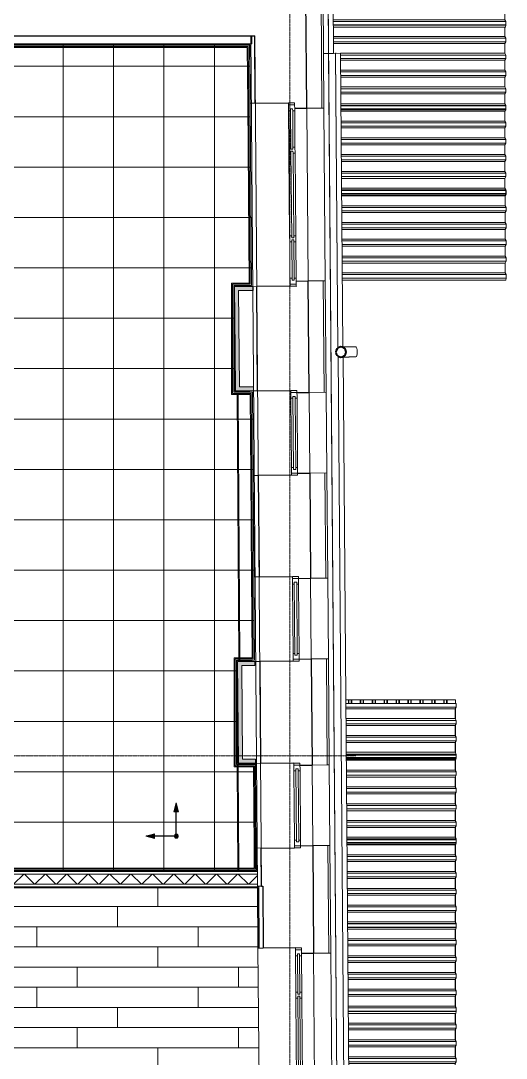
# Model space of a CAD drawing. Header units: millimetres. Extents: x -10915 to 60194, y -32941 to 46712.
# Drawn here: x 52682 to 57497, y 9943 to 20238 of the extents above; entities that cross this region are included whole.
import ezdxf

# ---------------------------------------------------------------- set-up
doc = ezdxf.new("R2010")
doc.units = ezdxf.units.MM
doc.linetypes.add('ADSK_Линия сетки', pattern=[25, 20, -2.5, 0, -2.5])
for name, color, linetype, lineweight in [('_ Окна', 7, 'Continuous', 9), ('Крыша', 7, 'Continuous', 9), ('Крыша штриховка', 7, 'Continuous', 9), ('Обобщенные модели', 7, 'Continuous', 18), ('Окна', 7, 'Continuous', 9), ('Оси', 7, 'Continuous', 9), ('Перекрытие', 7, 'Continuous', 18), ('Перекрытие штриховка', 7, 'Continuous', 18), ('Стены внутренние', 7, 'Continuous', 18), ('Стены наружные', 7, 'Continuous', 18), ('Стены несущие', 7, 'Continuous', 30), ('Стены отделка', 7, 'Continuous', 30), ('Стены штриховка', 7, 'Continuous', 9), ('Узлы', 7, 'Continuous', 18)]:
    doc.layers.add(name, color=color, linetype=linetype, lineweight=lineweight)
doc.layers.add('Линии', color=7, linetype='Continuous', lineweight=9, true_color=0x00a600)

# ---------------------------------------------------------------- blocks, each defined once
blk = doc.blocks.new('Водосток - Тип 1 _карниз больше 490мм_-5168659-План полов 2-го этажа')
at = {"layer": 'Обобщенные модели'}
for p, q in [((75, 306), (75, 264)), ((175, 264), (175, 306))]:
    blk.add_line(p, q, dxfattribs=at)
at = {"layer": 'Обобщенные модели', "flags": 128}
for points in [[(75, 180), (75, 183), (75, 186), (75, 190), (75, 193), (75, 197), (75, 201), (75, 205), (75, 210), (75, 214), (75, 219), (75, 224), (75, 229), (75, 234), (75, 239), (75, 245), (75, 250), (75, 256), (75, 261), (75, 264)], [(175, 264), (175, 258), (175, 252), (175, 247), (175, 242), (175, 236), (175, 231), (175, 226), (175, 221), (175, 216), (175, 212), (175, 207), (175, 203), (175, 199), (175, 195), (175, 191), (175, 188), (175, 184), (175, 181)]]:
    blk.add_lwpolyline(points, dxfattribs=at)
at = {"layer": 'Обобщенные модели', "lineweight": 40}
for start, end in [(90, 193.8767), (345.1965, 90), (193.8767, 270), (270, 345.1965)]:
    blk.add_arc((125, 160), 50, start, end, dxfattribs=at)
at = {"layer": 'Обобщенные модели'}
for radius, start, end in [(52, 90, 156.8156), (52, 23.1844, 90), (50, 64.2857, 66.6791), (50, 139.3458, 143.6804), (50, 113.3956, 115.7143), (50, 36.2205, 40.5967)]:
    blk.add_arc((125, 160), radius, start, end, dxfattribs=at)
for start_param, end_param in [(4.712389, 6.283185), (3.141593, 4.712389)]:
    blk.add_ellipse((125, 306), major_axis=(-50, 0), ratio=0.309017, start_param=start_param, end_param=end_param, dxfattribs=at)
blk = doc.blocks.new('Roof Cladding - 833x50mm-V14-План полов 2-го этажа')
at = {"layer": 'Обобщенные модели'}
for p, q in [((55931, 10442), (57000, 10442)), ((55931, 10407), (57000, 10407)), ((57000, 10442), (57000, 10407)), ((56991, 10389), (56991, 10293)), ((55932, 10293), (56991, 10293)), ((55932, 10276), (57000, 10276)), ((55933, 10241), (57000, 10241)), ((55933, 10224), (56991, 10224)), ((56991, 10293), (57000, 10276)), ((57000, 10241), (56991, 10224)), ((56991, 10224), (56991, 10126)), ((57000, 10276), (57000, 10241)), ((55934, 10126), (56991, 10126)), ((55934, 10109), (57000, 10109)), ((56991, 10126), (57000, 10109)), ((57000, 10109), (57000, 10074)), ((55934, 10074), (57000, 10074)), ((55934, 10057), (56991, 10057)), ((57000, 10074), (56991, 10057)), ((56991, 10057), (56991, 9959)), ((55935, 9959), (56991, 9959)), ((55935, 9942), (57000, 9942)), ((55935, 9907), (57000, 9907)), ((55935, 9890), (56991, 9890)), ((56991, 9959), (57000, 9942)), ((57000, 9907), (56991, 9890)), ((56991, 9890), (56991, 9793)), ((57000, 9942), (57000, 9907)), ((55936, 9793), (56991, 9793)), ((56991, 9793), (57000, 9776)), ((55936, 9776), (57000, 9776)), ((55937, 9741), (57000, 9741)), ((55937, 9724), (56991, 9724)), ((57000, 9741), (56991, 9724)), ((56991, 9724), (56991, 9626)), ((57000, 9776), (57000, 9741)), ((55938, 9626), (56991, 9626)), ((57000, 9609), (55938, 9609)), ((56991, 9626), (57000, 9609)), ((57000, 9609), (57000, 9574)), ((57000, 9574), (55938, 9574)), ((56996, 9554), (55938, 9554)), ((56998, 9564), (56996, 9554))]:
    blk.add_line(p, q, dxfattribs=at)
blk = doc.blocks.new('Roof Cladding - 833x50mm-V15-План полов 2-го этажа')
at = {"layer": 'Обобщенные модели'}
for p, q in [((55924, 11277), (57000, 11277)), ((55925, 11242), (57000, 11242)), ((56991, 11224), (56991, 11128)), ((57000, 11277), (57000, 11242)), ((55925, 11128), (56991, 11128)), ((56991, 11128), (57000, 11111)), ((55926, 11111), (57000, 11111)), ((55926, 11076), (57000, 11076)), ((55926, 11059), (56991, 11059)), ((57000, 11076), (56991, 11059)), ((56991, 11059), (56991, 10961)), ((57000, 11111), (57000, 11076)), ((55927, 10961), (56991, 10961)), ((55927, 10944), (57000, 10944)), ((56991, 10961), (57000, 10944)), ((57000, 10944), (57000, 10909)), ((55927, 10909), (57000, 10909)), ((55927, 10892), (56991, 10892)), ((57000, 10909), (56991, 10892)), ((56991, 10892), (56991, 10794)), ((55928, 10794), (56991, 10794)), ((55928, 10777), (57000, 10777)), ((55929, 10742), (57000, 10742)), ((55929, 10725), (56991, 10725)), ((56991, 10794), (57000, 10777)), ((57000, 10742), (56991, 10725)), ((56991, 10725), (56991, 10628)), ((57000, 10777), (57000, 10742)), ((55929, 10628), (56991, 10628)), ((55930, 10611), (57000, 10611)), ((56991, 10628), (57000, 10611)), ((57000, 10611), (57000, 10576)), ((55930, 10576), (57000, 10576)), ((55930, 10559), (56991, 10559)), ((57000, 10576), (56991, 10559)), ((56991, 10559), (56991, 10461)), ((55931, 10461), (56991, 10461)), ((57000, 10444), (55931, 10444)), ((57000, 10409), (55931, 10409)), ((56991, 10461), (57000, 10444)), ((56999, 10407), (56996, 10389)), ((57000, 10444), (57000, 10409)), ((56996, 10389), (55931, 10389))]:
    blk.add_line(p, q, dxfattribs=at)
blk = doc.blocks.new('Roof Cladding - 833x50mm-V16-План полов 2-го этажа')
at = {"layer": 'Обобщенные модели'}
for p, q in [((55917, 12112), (57000, 12112)), ((55918, 12077), (57000, 12077)), ((55918, 12060), (56991, 12060)), ((56993, 12064), (56991, 12060)), ((56991, 12060), (56991, 11963)), ((57000, 12077), (56998, 12074)), ((57000, 12112), (57000, 12077)), ((55919, 11963), (56991, 11963)), ((55919, 11946), (57000, 11946)), ((56991, 11963), (57000, 11946)), ((57000, 11946), (57000, 11911)), ((55919, 11911), (57000, 11911)), ((55919, 11894), (56991, 11894)), ((57000, 11911), (56991, 11894)), ((56991, 11894), (56991, 11796)), ((55920, 11796), (56991, 11796)), ((55920, 11779), (57000, 11779)), ((55920, 11744), (57000, 11744)), ((56991, 11796), (57000, 11779)), ((57000, 11744), (56991, 11727)), ((57000, 11779), (57000, 11744)), ((55921, 11727), (56991, 11727)), ((56991, 11727), (56991, 11629)), ((55921, 11629), (56991, 11629)), ((55922, 11612), (57000, 11612)), ((55922, 11577), (57000, 11577)), ((55922, 11560), (56991, 11560)), ((56991, 11629), (57000, 11612)), ((57000, 11577), (56991, 11560)), ((56991, 11560), (56991, 11463)), ((57000, 11612), (57000, 11577)), ((55923, 11463), (56991, 11463)), ((55923, 11446), (57000, 11446)), ((56991, 11463), (57000, 11446)), ((57000, 11446), (57000, 11411)), ((55923, 11411), (57000, 11411)), ((55923, 11394), (56991, 11394)), ((57000, 11411), (56991, 11394)), ((56991, 11394), (56991, 11296)), ((55924, 11296), (56991, 11296)), ((57000, 11279), (55924, 11279)), ((57000, 11244), (55924, 11244)), ((56996, 11224), (55925, 11224)), ((56991, 11296), (57000, 11279)), ((56999, 11242), (56996, 11224)), ((57000, 11279), (57000, 11244))]:
    blk.add_line(p, q, dxfattribs=at)
blk = doc.blocks.new('Roof Cladding - 833x50mm-V17-План полов 2-го этажа')
at = {"layer": 'Обобщенные модели'}
for p, q in [((55911, 12952), (57000, 12952)), ((55911, 12917), (57000, 12917)), ((55911, 12900), (56991, 12900)), ((56995, 12907), (56991, 12900)), ((56991, 12900), (56991, 12803)), ((57000, 12917), (56997, 12912)), ((57000, 12952), (57000, 12917)), ((55912, 12803), (56991, 12803)), ((55912, 12786), (57000, 12786)), ((56991, 12803), (57000, 12786)), ((57000, 12786), (57000, 12751)), ((55912, 12751), (57000, 12751)), ((55912, 12734), (56991, 12734)), ((57000, 12751), (56991, 12734)), ((56991, 12734), (56991, 12636)), ((55913, 12636), (56991, 12636)), ((55913, 12619), (57000, 12619)), ((55914, 12584), (57000, 12584)), ((55914, 12567), (56991, 12567)), ((56991, 12636), (57000, 12619)), ((57000, 12584), (56991, 12567)), ((56991, 12567), (56991, 12469)), ((57000, 12619), (57000, 12584)), ((55915, 12469), (56991, 12469)), ((56991, 12469), (57000, 12452)), ((55915, 12452), (57000, 12452)), ((55915, 12417), (57000, 12417)), ((55915, 12400), (56991, 12400)), ((57000, 12417), (56991, 12400)), ((56991, 12400), (56991, 12303)), ((57000, 12452), (57000, 12417)), ((55916, 12303), (56991, 12303)), ((55916, 12286), (57000, 12286)), ((56991, 12303), (57000, 12286)), ((57000, 12286), (57000, 12251)), ((55916, 12251), (57000, 12251)), ((55916, 12234), (56991, 12234)), ((57000, 12251), (56991, 12234)), ((56991, 12234), (56991, 12136)), ((55917, 12136), (56991, 12136)), ((57000, 12119), (55917, 12119)), ((57000, 12084), (55918, 12084)), ((56996, 12064), (55918, 12064)), ((56991, 12136), (57000, 12119)), ((56998, 12074), (56996, 12064)), ((57000, 12119), (57000, 12084))]:
    blk.add_line(p, q, dxfattribs=at)
blk = doc.blocks.new('Roof Cladding - 333x50mm-3052918-План полов 2-го этажа')
at = {"layer": 'Обобщенные модели'}
for p, q in [((55907, 13463), (57000, 13463)), ((55907, 13428), (57000, 13428)), ((55907, 13411), (56991, 13411)), ((57000, 13428), (56991, 13411)), ((56991, 13411), (56991, 13313)), ((57000, 13463), (57000, 13428)), ((55908, 13313), (56991, 13313)), ((55908, 13296), (57000, 13296)), ((56991, 13313), (57000, 13296)), ((57000, 13296), (57000, 13261)), ((55908, 13261), (57000, 13261)), ((55908, 13244), (56991, 13244)), ((57000, 13261), (56991, 13244)), ((56991, 13244), (56991, 13146)), ((55909, 13146), (56991, 13146)), ((55909, 13129), (57000, 13129)), ((55910, 13094), (57000, 13094)), ((55910, 13077), (56991, 13077)), ((56991, 13146), (57000, 13129)), ((57000, 13094), (56991, 13077)), ((56991, 13077), (56991, 12979)), ((57000, 13129), (57000, 13094)), ((55910, 12979), (56991, 12979)), ((56991, 12979), (57000, 12962)), ((57000, 12962), (55911, 12962)), ((57000, 12927), (55911, 12927)), ((56996, 12907), (55911, 12907)), ((56997, 12912), (56996, 12907)), ((57000, 12962), (57000, 12927))]:
    blk.add_line(p, q, dxfattribs=at)
blk = doc.blocks.new('Roof Cladding - 833x50mm-4469260-План полов 2-го этажа')
at = {"layer": 'Обобщенные модели'}
for p, q in [((55865, 18553), (57497, 18553)), ((57497, 18553), (57497, 18518)), ((55866, 18518), (57497, 18518)), ((55866, 18501), (57487, 18501)), ((57489, 18504), (57487, 18501)), ((57487, 18501), (57487, 18403)), ((57497, 18518), (57491, 18508)), ((55867, 18403), (57487, 18403)), ((55867, 18386), (57497, 18386)), ((55867, 18351), (57497, 18351)), ((55867, 18334), (57487, 18334)), ((57487, 18403), (57497, 18386)), ((57497, 18351), (57487, 18334)), ((57487, 18334), (57487, 18236)), ((57497, 18386), (57497, 18351)), ((55868, 18236), (57487, 18236)), ((57487, 18236), (57497, 18219)), ((55868, 18219), (57497, 18219)), ((55868, 18184), (57497, 18184)), ((55869, 18167), (57487, 18167)), ((57497, 18184), (57487, 18167)), ((57487, 18167), (57487, 18070)), ((57497, 18219), (57497, 18184)), ((55869, 18070), (57487, 18070)), ((55869, 18053), (57497, 18053)), ((55870, 18018), (57497, 18018)), ((57487, 18070), (57497, 18053)), ((57497, 18018), (57487, 18001)), ((57497, 18053), (57497, 18018)), ((55870, 18001), (57487, 18001)), ((57487, 18001), (57487, 17903)), ((55871, 17903), (57487, 17903)), ((55871, 17886), (57497, 17886)), ((55871, 17851), (57497, 17851)), ((55871, 17834), (57487, 17834)), ((57487, 17903), (57497, 17886)), ((57497, 17851), (57487, 17834)), ((57487, 17834), (57487, 17736)), ((57497, 17886), (57497, 17851)), ((55872, 17736), (57487, 17736)), ((57497, 17719), (55872, 17719)), ((57487, 17736), (57497, 17719)), ((57497, 17719), (57497, 17684)), ((57497, 17684), (55872, 17684)), ((57493, 17664), (55873, 17664)), ((57497, 17684), (57493, 17664))]:
    blk.add_line(p, q, dxfattribs=at)
blk = doc.blocks.new('Roof Cladding - 833x50mm-3052798-План полов 2-го этажа')
at = {"layer": 'Обобщенные модели'}
for p, q in [((55859, 19393), (57494, 19393)), ((55859, 19358), (57494, 19358)), ((57494, 19358), (57493, 19355)), ((57494, 19393), (57494, 19358)), ((55859, 19341), (57484, 19341)), ((57485, 19343), (57484, 19341)), ((57484, 19341), (57484, 19243)), ((55860, 19243), (57484, 19243)), ((55860, 19226), (57494, 19226)), ((55860, 19191), (57494, 19191)), ((55860, 19174), (57484, 19174)), ((57484, 19243), (57494, 19226)), ((57494, 19191), (57484, 19174)), ((57484, 19174), (57484, 19076)), ((57494, 19226), (57494, 19191)), ((55861, 19076), (57484, 19076)), ((55861, 19059), (57494, 19059)), ((57484, 19076), (57494, 19059)), ((57494, 19059), (57494, 19024)), ((55862, 19024), (57494, 19024)), ((55862, 19007), (57484, 19007)), ((57494, 19024), (57484, 19007)), ((57484, 19007), (57484, 18910)), ((55862, 18910), (57484, 18910)), ((55863, 18893), (57494, 18893)), ((55863, 18858), (57494, 18858)), ((55863, 18841), (57484, 18841)), ((57484, 18910), (57494, 18893)), ((57494, 18858), (57484, 18841)), ((57484, 18841), (57484, 18743)), ((57494, 18893), (57494, 18858)), ((55864, 18743), (57484, 18743)), ((57484, 18743), (57494, 18726)), ((55864, 18726), (57494, 18726)), ((55864, 18691), (57494, 18691)), ((55864, 18674), (57484, 18674)), ((57494, 18691), (57484, 18674)), ((57484, 18674), (57484, 18576)), ((57494, 18726), (57494, 18691)), ((55865, 18576), (57484, 18576)), ((57494, 18559), (55865, 18559)), ((57484, 18576), (57494, 18559)), ((57494, 18559), (57494, 18524)), ((57494, 18524), (55866, 18524)), ((57490, 18504), (55866, 18504)), ((57492, 18514), (57490, 18504))]:
    blk.add_line(p, q, dxfattribs=at)
blk = doc.blocks.new('Roof Cladding - 333x50mm-4469558-План полов 2-го этажа')
at = {"layer": 'Обобщенные модели'}
for p, q in [((55833, 20694), (55935, 20694)), ((55836, 20729), (55932, 20729)), ((55996, 20694), (56099, 20694)), ((55998, 20729), (56096, 20729)), ((56158, 20694), (56262, 20694)), ((56161, 20729), (56259, 20729)), ((56321, 20694), (56426, 20694)), ((56323, 20729), (56423, 20729)), ((56484, 20694), (56570, 20694)), ((56486, 20729), (56572, 20729)), ((57135, 20694), (57220, 20694)), ((57285, 20694), (57386, 20694)), ((57442, 20694), (57494, 20694)), ((57444, 20729), (57494, 20729)), ((57494, 20694), (57484, 20677)), ((57494, 20729), (57494, 20694)), ((55778, 20677), (57484, 20677)), ((57484, 20677), (57484, 20580)), ((55779, 20580), (57484, 20580)), ((55779, 20563), (57494, 20563)), ((55779, 20528), (57494, 20528)), ((55780, 20511), (57484, 20511)), ((57484, 20580), (57494, 20563)), ((57494, 20528), (57484, 20511)), ((57484, 20511), (57484, 20413)), ((57494, 20563), (57494, 20528)), ((55780, 20413), (57484, 20413)), ((55781, 20396), (57494, 20396)), ((57484, 20413), (57494, 20396)), ((57494, 20396), (57494, 20361)), ((55781, 20361), (57494, 20361)), ((55781, 20344), (57484, 20344)), ((57494, 20361), (57484, 20344)), ((57484, 20344), (57484, 20246)), ((55782, 20246), (57484, 20246)), ((57494, 20229), (55782, 20229)), ((57494, 20194), (55782, 20194)), ((57484, 20246), (57493, 20231)), ((57494, 20194), (57490, 20174)), ((57494, 20229), (57494, 20194)), ((57490, 20174), (55782, 20174))]:
    blk.add_line(p, q, dxfattribs=at)
blk = doc.blocks.new('окно трехпол с фрамугой - 1800 и 1820х2300_h___нов_ ок15-2116341-План полов 2-го этажа')
at = {"layer": '_ Окна', "lineweight": 18}
for p, q in [((-830, 135), (-910, 135)), ((-910, 135), (-910, 75)), ((-850, 95), (-850, 115)), ((-850, 115), (-830, 115)), ((-830, 115), (-830, 135)), ((-410, 135), (-470, 135)), ((-470, 135), (-470, 115)), ((-470, 115), (-450, 115)), ((-450, 115), (-450, 95)), ((-430, 95), (-430, 115)), ((-430, 115), (-410, 115)), ((-410, 115), (-410, 135)), ((470, 135), (410, 135)), ((410, 135), (410, 115)), ((410, 115), (430, 115)), ((430, 115), (430, 95)), ((450, 95), (450, 115)), ((450, 115), (470, 115)), ((470, 115), (470, 135)), ((830, 135), (830, 115)), ((910, 135), (830, 135)), ((830, 115), (850, 115)), ((850, 115), (850, 95)), ((910, 75), (910, 135)), ((-910, 75), (-850, 75)), ((-850, 95), (-830, 95)), ((-830, 75), (-850, 75)), ((-830, 95), (-830, 75)), ((-470, 95), (-470, 75)), ((-450, 95), (-470, 95)), ((-450, 75), (-470, 75)), ((-450, 75), (-430, 75)), ((-430, 95), (-410, 95)), ((-410, 75), (-430, 75)), ((-410, 95), (-410, 75)), ((410, 95), (410, 75)), ((430, 95), (410, 95)), ((430, 75), (410, 75)), ((430, 75), (450, 75)), ((450, 95), (470, 95)), ((470, 75), (450, 75)), ((470, 95), (470, 75)), ((830, 95), (830, 75)), ((850, 95), (830, 95)), ((850, 75), (830, 75)), ((850, 75), (910, 75))]:
    blk.add_line(p, q, dxfattribs=at)
at = {"layer": '_ Окна'}
for p, q in [((-890, 75), (-890, 135)), ((-830, 115), (-470, 115)), ((-410, 115), (410, 115)), ((470, 115), (830, 115)), ((890, 75), (890, 135)), ((-850, 95), (-450, 95)), ((-430, 95), (430, 95)), ((450, 95), (850, 95))]:
    blk.add_line(p, q, dxfattribs=at)
at = {"layer": 'Окна'}
for p, q in [((-830, 135), (-470, 135)), ((-410, 135), (410, 135)), ((470, 135), (830, 135)), ((-470, 75), (-830, 75)), ((410, 75), (-410, 75)), ((830, 75), (470, 75))]:
    blk.add_line(p, q, dxfattribs=at)
blk = doc.blocks.new('окно трехпол с фрамугой - 1800 и 1820х2300_h___нов_ ок15-V42-План полов 2-го этажа')
at = {"layer": '_ Окна', "lineweight": 18}
for p, q in [((-830, 135), (-910, 135)), ((-910, 135), (-910, 75)), ((-850, 95), (-850, 115)), ((-850, 115), (-830, 115)), ((-830, 115), (-830, 135)), ((-410, 135), (-470, 135)), ((-470, 135), (-470, 115)), ((-470, 115), (-450, 115)), ((-450, 115), (-450, 95)), ((-430, 95), (-430, 115)), ((-430, 115), (-410, 115)), ((-410, 115), (-410, 135)), ((470, 135), (410, 135)), ((410, 135), (410, 115)), ((410, 115), (430, 115)), ((430, 115), (430, 95)), ((450, 95), (450, 115)), ((450, 115), (470, 115)), ((470, 115), (470, 135)), ((830, 135), (830, 115)), ((910, 135), (830, 135)), ((830, 115), (850, 115)), ((850, 115), (850, 95)), ((910, 75), (910, 135)), ((-910, 75), (-850, 75)), ((-850, 95), (-830, 95)), ((-830, 75), (-850, 75)), ((-830, 95), (-830, 75)), ((-470, 95), (-470, 75)), ((-450, 95), (-470, 95)), ((-450, 75), (-470, 75)), ((-450, 75), (-430, 75)), ((-430, 95), (-410, 95)), ((-410, 75), (-430, 75)), ((-410, 95), (-410, 75)), ((410, 95), (410, 75)), ((430, 95), (410, 95)), ((430, 75), (410, 75)), ((430, 75), (450, 75)), ((450, 95), (470, 95)), ((470, 75), (450, 75)), ((470, 95), (470, 75)), ((830, 95), (830, 75)), ((850, 95), (830, 95)), ((850, 75), (830, 75)), ((850, 75), (910, 75))]:
    blk.add_line(p, q, dxfattribs=at)
at = {"layer": '_ Окна'}
for p, q in [((-890, 75), (-890, 135)), ((-830, 115), (-470, 115)), ((-410, 115), (410, 115)), ((470, 115), (830, 115)), ((890, 75), (890, 135)), ((-850, 95), (-450, 95)), ((-430, 95), (430, 95)), ((450, 95), (850, 95))]:
    blk.add_line(p, q, dxfattribs=at)
at = {"layer": 'Окна'}
for p, q in [((-830, 135), (-470, 135)), ((-410, 135), (410, 135)), ((470, 135), (830, 135)), ((-470, 75), (-830, 75)), ((410, 75), (-410, 75)), ((830, 75), (470, 75))]:
    blk.add_line(p, q, dxfattribs=at)
blk = doc.blocks.new('окна_rehau_однопольное_фрамуга_сверху - 800х2240 _нов_-6281187-План полов 2-го этажа')
at = {"layer": '_ Окна', "lineweight": 18}
for p, q in [((-344, 135), (-420, 135)), ((-420, 135), (-420, 75)), ((-362, 93), (-362, 117)), ((-362, 117), (-344, 117)), ((-344, 117), (-344, 135)), ((344, 135), (344, 117)), ((420, 135), (344, 135)), ((344, 117), (362, 117)), ((362, 117), (362, 93)), ((420, 75), (420, 135)), ((-420, 75), (-362, 75)), ((-362, 93), (-344, 93)), ((-344, 75), (-362, 75)), ((-344, 93), (-344, 75)), ((344, 93), (344, 75)), ((362, 93), (344, 93)), ((362, 75), (344, 75)), ((362, 75), (420, 75))]:
    blk.add_line(p, q, dxfattribs=at)
at = {"layer": '_ Окна'}
for p, q in [((-400, 75), (-400, 135)), ((-344, 117), (344, 117)), ((400, 75), (400, 135)), ((-362, 93), (362, 93))]:
    blk.add_line(p, q, dxfattribs=at)
at = {"layer": 'Окна'}
for p, q in [((-344, 135), (344, 135)), ((344, 75), (-344, 75))]:
    blk.add_line(p, q, dxfattribs=at)
blk = doc.blocks.new('окна_rehau_однопольное_фрамуга_сверху - 800х2240 _нов_-2059673-План полов 2-го этажа')
at = {"layer": '_ Окна', "lineweight": 18}
for p, q in [((-344, 135), (-420, 135)), ((-420, 135), (-420, 75)), ((-362, 93), (-362, 117)), ((-362, 117), (-344, 117)), ((-344, 117), (-344, 135)), ((344, 135), (344, 117)), ((420, 135), (344, 135)), ((344, 117), (362, 117)), ((362, 117), (362, 93)), ((420, 75), (420, 135)), ((-420, 75), (-362, 75)), ((-362, 93), (-344, 93)), ((-344, 75), (-362, 75)), ((-344, 93), (-344, 75)), ((344, 93), (344, 75)), ((362, 93), (344, 93)), ((362, 75), (344, 75)), ((362, 75), (420, 75))]:
    blk.add_line(p, q, dxfattribs=at)
at = {"layer": '_ Окна'}
for p, q in [((-400, 75), (-400, 135)), ((-344, 117), (344, 117)), ((400, 75), (400, 135)), ((-362, 93), (362, 93))]:
    blk.add_line(p, q, dxfattribs=at)
at = {"layer": 'Окна'}
for p, q in [((-344, 135), (344, 135)), ((344, 75), (-344, 75))]:
    blk.add_line(p, q, dxfattribs=at)
blk = doc.blocks.new('Roof Cladding - 833x50mm-V61-План полов 2-го этажа')
at = {"layer": 'Обобщенные модели'}
for p, q in [((55782, 20231), (57494, 20231)), ((55782, 20196), (57494, 20196)), ((57494, 20231), (57494, 20196)), ((55783, 20081), (57484, 20081)), ((57484, 20174), (57484, 20081)), ((57484, 20081), (57494, 20064)), ((55783, 20064), (57494, 20064)), ((55783, 20029), (57494, 20029)), ((55784, 20012), (57484, 20012)), ((57494, 20029), (57484, 20012)), ((57484, 20012), (57484, 19915)), ((57494, 20064), (57494, 20029)), ((55804, 19915), (55811, 19915)), ((55854, 19915), (57484, 19915)), ((55855, 19898), (57494, 19898)), ((57484, 19915), (57494, 19898)), ((57494, 19898), (57494, 19863)), ((55856, 19863), (57494, 19863)), ((55856, 19846), (57484, 19846)), ((57494, 19863), (57484, 19846)), ((57484, 19846), (57484, 19748)), ((55856, 19748), (57484, 19748)), ((55856, 19731), (57494, 19731)), ((55856, 19696), (57494, 19696)), ((55856, 19679), (57484, 19679)), ((57484, 19748), (57494, 19731)), ((57494, 19696), (57484, 19679)), ((57484, 19679), (57484, 19581)), ((57494, 19731), (57494, 19696)), ((55857, 19581), (57484, 19581)), ((55857, 19564), (57494, 19564)), ((57484, 19581), (57494, 19564)), ((57494, 19564), (57494, 19529)), ((55857, 19529), (57494, 19529)), ((55858, 19512), (57484, 19512)), ((57494, 19529), (57484, 19512)), ((57484, 19512), (57484, 19415)), ((55858, 19415), (57484, 19415)), ((57494, 19398), (55859, 19398)), ((57494, 19363), (55859, 19363)), ((57484, 19415), (57494, 19398)), ((57493, 19355), (57490, 19343)), ((57494, 19398), (57494, 19363)), ((57490, 19343), (55859, 19343))]:
    blk.add_line(p, q, dxfattribs=at)

msp = doc.modelspace()

# ---------------------------------------------------------------- hatches: boundary and pattern name
at = {"layer": 'Крыша штриховка'}
h = msp.add_hatch(dxfattribs=at)
h.set_pattern_fill('FP_23', color=256, style=0, pattern_type=2)
h.set_pattern_definition([(90, (63494.3, -43274.58), (-354.531, 2e-14), [400, 0, 0, 0]), (90, (63409.6, -43274.58), (-354.531, 2e-14), [400, 0, 0, 0]), (90, (63404.67, -43274.58), (-354.531, 2e-14), [400, 0, 0, 0]), (90, (63527.77, -43274.58), (-354.531, 2e-14), [400, 0, 0, 0]), (90, (63522.85, -43274.58), (-354.531, 2e-14), [400, 0, 0, 0]), (90, (63499.2, -43274.58), (-354.531, 2e-14), [400, 0, 0, 0]), (90, (63381.04, -43274.58), (-354.531, 2e-14), [400, 0, 0, 0]), (90, (63262.86, -43274.58), (-354.531, 2e-14), [400, 0, 0, 0]), (90, (63257.93, -43274.58), (-354.531, 2e-14), [400, 0, 0, 0]), (90, (63173.24, -43274.58), (-354.531, 2e-14), [400, 0, 0, 0]), (90, (63376.1, -43274.58), (-354.531, 2e-14), [400, 0, 0, 0]), (90, (63291.4, -43274.58), (-354.531, 2e-14), [400, 0, 0, 0]), (90, (63286.5, -43274.58), (-354.531, 2e-14), [400, 0, 0, 0])])
h.paths.add_polyline_path([(56994.11, 8780.242), (56994.11, 8889.169), (56991.329, 8883.556), (56991.329, 8785.856)])
h.paths.add_polyline_path([(56994.11, 8946.942), (56994.11, 9055.869), (56991.329, 9050.256), (56991.329, 8952.556)])
h.paths.add_polyline_path([(56994.11, 9113.642), (56994.11, 9222.569), (56991.329, 9216.956), (56991.329, 9119.256)])
h.paths.add_polyline_path([(56994.11, 9280.342), (56994.11, 9389.269), (56991.329, 9383.656), (56991.329, 9285.956)])
h.paths.add_polyline_path([(56994.11, 9447.042), (56993.063, 9553.856), (56991.329, 9550.356), (56991.329, 9452.656)])
h.paths.add_polyline_path([(56994.11, 9620.242), (56994.11, 9729.169), (56991.329, 9723.556), (56991.329, 9625.856)])
h.paths.add_polyline_path([(56994.11, 9786.942), (56994.11, 9895.869), (56991.329, 9890.256), (56991.329, 9792.556)])
h.paths.add_polyline_path([(56994.11, 9953.642), (56994.11, 10062.569), (56991.329, 10056.956), (56991.329, 9959.256)])
h.paths.add_polyline_path([(56994.11, 10120.342), (56994.11, 10229.269), (56991.329, 10223.656), (56991.329, 10125.956)])
h.paths.add_polyline_path([(56994.11, 10287.042), (56994.11, 10388.856), (56991.329, 10388.856), (56991.329, 10292.656)])
h.paths.add_polyline_path([(56994.11, 10455.242), (56994.11, 10564.169), (56991.329, 10558.556), (56991.329, 10460.856)])
h.paths.add_polyline_path([(56994.11, 10621.942), (56994.11, 10730.869), (56991.329, 10725.256), (56991.329, 10627.556)])
h.paths.add_polyline_path([(56994.11, 10788.642), (56994.11, 10897.569), (56991.329, 10891.956), (56991.329, 10794.256)])
h.paths.add_polyline_path([(56994.11, 10955.342), (56994.11, 11064.269), (56991.329, 11058.656), (56991.329, 10960.956)])
h.paths.add_polyline_path([(56994.11, 11122.042), (56994.11, 11223.856), (56991.329, 11223.856), (56991.329, 11127.656)])
h.paths.add_polyline_path([(56994.11, 11290.242), (56994.11, 11399.169), (56991.329, 11393.556), (56991.329, 11295.856)])
h.paths.add_polyline_path([(56994.11, 11456.942), (56994.11, 11565.869), (56991.329, 11560.256), (56991.329, 11462.556)])
h.paths.add_polyline_path([(56994.11, 11623.642), (56994.11, 11732.569), (56991.329, 11726.956), (56991.329, 11629.256)])
h.paths.add_polyline_path([(56994.11, 11790.342), (56994.11, 11899.269), (56991.329, 11893.656), (56991.329, 11795.956)])
h.paths.add_polyline_path([(56994.11, 11957.042), (56993.063, 12063.856), (56991.329, 12060.356), (56991.329, 11962.656)])
h.paths.add_polyline_path([(56994.11, 12130.242), (56994.11, 12239.169), (56991.329, 12233.556), (56991.329, 12135.856)])
h.paths.add_polyline_path([(56994.11, 12296.942), (56994.11, 12405.869), (56991.329, 12400.256), (56991.329, 12302.556)])
h.paths.add_polyline_path([(56994.11, 12463.642), (56994.11, 12572.569), (56991.329, 12566.956), (56991.329, 12469.256)])
h.paths.add_polyline_path([(56994.11, 12630.342), (56994.11, 12739.269), (56991.329, 12733.656), (56991.329, 12635.956)])
h.paths.add_polyline_path([(56994.11, 12797.042), (56994.11, 12905.969), (56991.329, 12900.356), (56991.329, 12802.656)])
h.paths.add_polyline_path([(56994.11, 12973.886), (56994.11, 13082.814), (56991.329, 13077.2), (56991.329, 12979.5)])
h.paths.add_polyline_path([(56994.11, 13140.586), (56994.11, 13249.514), (56991.329, 13243.9), (56991.329, 13146.2)])
h.paths.add_polyline_path([(56994.11, 13307.286), (56994.11, 13416.214), (56991.329, 13410.6), (56991.329, 13312.9)])
h.paths.add_polyline_path([(56994.11, 13462.6), (56994.11, 13500.419), (55906.247, 13500.419), (55906.553, 13462.6), (56991.329, 13462.6)])
at = {"layer": 'Перекрытие штриховка', "lineweight": 9, "true_color": 0x787878}
h = msp.add_hatch(dxfattribs=at)
h.set_pattern_fill('FP_69', color=8, style=0, pattern_type=2)
h.set_pattern_definition([(270, (-3397.8, 9785.6), (500, 3e-14), []), (0, (-3397.8, 9785.6), (0, 500), [])])
h.paths.add_polyline_path([(49135, 11795), (49447, 11795.4), (49447, 12296), (49152.628, 12296), (49152.628, 12384), (49135, 12384), (49135, 11796.82)])
h.paths.add_polyline_path([(49547, 11807), (54833.831, 11807.21), (54833.75, 11820), (49547, 11820), (49547, 11807.21)])
h.paths.add_polyline_path([(49545, 11805), (49547, 11807), (49545, 11807)])
h.paths.add_polyline_path([(55019.991, 11805), (55019.975, 11807), (55018.184, 11806.792), (55019.975, 11805.016)])
h.paths.add_polyline_path([(55016.184, 11807), (55017.973, 11807.21), (55009.39, 12857.522), (54839.134, 12857.522), (54839.217, 12844.522), (54999.582, 12844.522), (55007.869, 11820), (54845.75, 11820), (54845.879, 11807), (54962.996, 11807)])
h.paths.add_polyline_path([(54845.686, 11830), (54997.788, 11830), (54989.582, 12834.522), (54839.28, 12834.522), (54843.273, 12208.432)])
h.paths.add_polyline_path([(54951.737, 19996.15), (54953.737, 19996.15), (54953.721, 19998.15)])
h.paths.add_polyline_path([(49760, 19983.15), (54938.842, 19983.15), (54957.835, 17624.936), (54783.2, 17624.936), (54783.2, 16539.688), (54966.694, 16539.688), (54987.922, 13905.194), (54855.871, 13905.194), (54856.029, 13892.194), (55001.109, 13892.194), (54979.492, 16552.688), (54798.2, 16552.688), (54798.2, 16554.688), (54796.2, 16554.688), (54796.2, 17609.936), (54798.2, 17609.936), (54798.2, 17611.936), (54971.022, 17611.936), (54951.737, 19996.15), (49760, 19996.15), (49760, 19992.15)])
h.paths.add_polyline_path([(49147, 12396), (49145, 12394), (49147, 12394)])
h.paths.add_polyline_path([(54827.133, 11830), (54833.686, 11830), (54827.133, 12834.522), (54798.2, 12834.522), (54798.2, 13915.194), (54843.807, 13915.194), (54827.133, 16529.688), (54773.2, 16529.688), (54773.2, 17634.936), (54947.835, 17634.936), (54928.922, 19973.15), (49760, 19973.15), (49760, 19983.15), (49160, 19983.15), (49160, 19387.815), (49150, 19387.815), (49150, 19583.15), (49147, 19583.15), (49147, 19387.815), (48805, 19387.815), (48805, 19292.815), (48796, 19292.815), (48796, 19302.815), (48744, 19302.815), (48744, 19317.815), (48735, 19317.815), (48735, 19302.422), (48738.294, 19300.521), (48735, 19294.815), (48735, 19290.875), (48778.328, 19265.86), (48773.328, 19257.2), (48781.122, 19252.7), (48735, 19172.815), (48735, 18202.815), (48781.122, 18122.929), (48773.328, 18118.429), (48778.328, 18109.769), (48735, 18083.769), (48735, 18080.815), (48737.385, 18074.584), (48735, 18073.207), (48735, 18057.815), (48744, 18057.815), (48744, 18072.815), (48796, 18072.815), (48796, 18082.815), (48805, 18082.815), (48805, 17987.815), (49147, 17987.815), (49147, 12396), (49547, 12396), (49547, 11830), (49560, 11830), (49560, 12409), (49150, 12409), (49150, 17987.815), (49160, 17987.815), (49160, 12419), (49570, 12419), (49570, 11830), (54808.812, 11830)])
h.paths.add_polyline_path([(49298.75, 12159.756), (49297.959, 12161.921), (49299.353, 12164.336), (49302.5, 12161.921), (49301.379, 12161.274)])
h.paths.add_polyline_path([(54823.2, 12844.522), (54827.216, 12844.522), (54827.133, 12857.522), (54823.2, 12857.522), (54823.2, 12859.522), (54821.2, 12859.522), (54821.2, 13890.194), (54823.2, 13890.194), (54823.2, 13892.194), (54843.953, 13892.194), (54843.87, 13905.194), (54808.2, 13905.194), (54808.812, 12844.522)])
h.paths.add_polyline_path([(55009.39, 12868.348), (55021.381, 12869.522), (55021.376, 12870.11), (55009.38, 12869.522)])
h.paths.add_polyline_path([(54873.525, 13915.194), (54977.922, 13915.194), (54956.694, 16529.688), (54839.134, 16529.688), (54856.029, 13915.194), (54873.201, 13915.194)])
h.paths.add_polyline_path([(54962.996, 16564.688), (54811.482, 16565.276), (54808.2, 16971.029), (54808.812, 16564.688), (54956.775, 16564.688)])
h = msp.add_hatch(dxfattribs=at)
h.set_pattern_fill('FP_74', color=8, style=0, pattern_type=2)
h.set_pattern_definition([(0, (52040.12, 10247.21), (0, 200), []), (90, (52040.12, 10247.2), (-400, 400), [200, -1400]), (90, (52840.12, 10447.2), (-400, 400), [200, -1400])])
h.paths.add_polyline_path([(54894.794, 8789.429), (54900.737, 8789.429), (54900.737, 9175.452), (54891.705, 9175.452), (54894.794, 8795.429), (54854.795, 8795.104), (54854.842, 8789.429), (54891.705, 8789.429)])
h.paths.add_polyline_path([(54842.744, 8801.429), (54844.76, 8799.429), (54844.744, 8801.429)])
h.paths.add_polyline_path([(49147, 11633), (49145, 11635), (49145, 11633)])
h.paths.add_polyline_path([(49147, 8801.429), (54842.744, 8801.429), (54839.297, 9225.452), (54841.297, 9225.452), (54841.297, 9227.452), (55049.521, 9227.452), (55029.965, 11633), (49147, 11633), (49147, 10864.429), (49135, 10864.429), (49135, 10834.429), (49035, 10834.429), (49035, 10777.429), (49028.5, 10777.429), (49028.5, 10788.929), (49001.5, 10788.929), (49001.5, 10805.429), (48995, 10805.429), (48995, 10834.429), (48975, 10834.429), (48975, 10013.07), (49014.891, 9943.977), (49009.262, 9940.727), (49014.891, 9930.697), (48991.75, 9917.058), (48997.379, 9907.308), (48991.629, 9904.267), (48975, 9933.07), (48975, 9834.429), (48995, 9834.429), (48995, 9893.429), (49001.5, 9893.429), (49001.5, 9909.929), (49028.5, 9909.929), (49028.5, 9921.429), (49035, 9921.429), (49035, 9834.429), (49147, 9834.429), (49147, 8848.278)])
h.paths.add_polyline_path([(49145, 8799.429), (49147, 8799.429), (49147, 8801.429)])
h.paths.add_polyline_path([(55031.965, 11633), (55031.949, 11635), (55030.072, 11633), (55031.949, 11633)])
at = {"layer": 'Стены внутренние'}
for points in [[(54851.483, 16565.276), (54843.115, 17599.936), (54803.113, 17599.936), (54811.483, 16565.277), (54851.16, 16565.276)], [(54962.996, 17559.936), (54983.443, 17559.936), (54983.119, 17599.936), (54843.115, 17599.936), (54843.438, 17559.936), (54851.16, 17559.936)], [(54990.196, 16565.276), (54990.196, 16605.276), (54851.16, 16605.276), (54851.483, 16565.276), (54962.996, 16565.276)], [(54881.048, 12870.11), (54881.371, 12870.11), (54873.201, 13880.194), (54833.202, 13879.949), (54841.37, 12870.11), (54873.525, 12870.11)], [(54873.525, 13840.194), (55003.662, 13840.194), (55003.662, 13880.194), (54873.203, 13879.949)], [(55011.052, 12870.11), (55011.052, 12910.11), (54881.048, 12910.11), (54881.371, 12870.11), (54962.996, 12870.11)]]:
    msp.add_hatch(color=256, dxfattribs=at).paths.add_polyline_path(points)
at = {"layer": 'Стены внутренние', "lineweight": 9}
h = msp.add_hatch(dxfattribs=at)
h.set_pattern_fill('FP_4', color=256, style=0, pattern_type=2)
h.set_pattern_definition([(45, (0, 0), (-106.066, 106.066), []), (135, (0, 0), (-106.066, -106.066), [])])
h.paths.add_polyline_path([(49135, 11670), (55030.072, 11670), (55030.072, 11770), (49135, 11770)])
at = {"layer": 'Узлы', "true_color": 0xff0000}
for points in [[(54201.385, 12389.233), (54246.993, 12389.233), (54223.368, 12477.403), (54204.608, 12402.159)], [(54009.957, 12125.205), (54009.957, 12170.814), (53921.786, 12147.189), (53961.894, 12137.189)], [(54224.608, 12127.189), (54229.784, 12127.87), (54234.608, 12129.868), (54238.75, 12133.046), (54241.928, 12137.189), (54243.926, 12142.012), (54244.608, 12147.189), (54243.926, 12152.365), (54241.928, 12157.189), (54238.75, 12161.331), (54234.608, 12164.509), (54229.784, 12166.507), (54224.608, 12167.189), (54219.431, 12166.507), (54214.608, 12164.509), (54210.466, 12161.331), (54207.287, 12157.189), (54205.289, 12152.365), (54204.608, 12147.189), (54205.289, 12142.012), (54207.287, 12137.189), (54210.466, 12133.046), (54214.608, 12129.868), (54219.431, 12127.87)]]:
    msp.add_hatch(color=1, dxfattribs=at).paths.add_polyline_path(points)

# ---------------------------------------------------------------- linework, layer by layer
at = {"layer": 'Крыша'}
for p, q in [((55906.247, 13500.419), (56994.11, 13500.419)), ((56994.11, 13462.6), (56994.11, 13500.419)), ((56994.11, 13307.286), (56994.11, 13416.214)), ((56994.11, 13140.586), (56994.11, 13249.514)), ((56994.11, 12973.886), (56994.11, 13082.814)), ((56994.11, 12797.042), (56994.11, 12905.969)), ((56994.11, 12630.342), (56994.11, 12739.269)), ((56994.11, 12463.642), (56994.11, 12572.569)), ((56994.11, 12296.942), (56994.11, 12405.869)), ((56994.11, 12130.242), (56994.11, 12239.169)), ((56994.11, 11957.042), (56994.11, 12063.856)), ((56994.11, 11790.342), (56994.11, 11899.269)), ((56994.11, 11623.642), (56994.11, 11732.569)), ((56994.11, 11456.942), (56994.11, 11565.869)), ((56994.11, 11290.242), (56994.11, 11399.169)), ((56994.11, 11122.042), (56994.11, 11223.856)), ((56994.11, 10955.342), (56994.11, 11064.269)), ((56994.11, 10788.642), (56994.11, 10897.569)), ((56994.11, 10621.942), (56994.11, 10730.869)), ((56994.11, 10455.242), (56994.11, 10564.169)), ((56994.11, 10287.042), (56994.11, 10388.856)), ((56994.11, 10120.342), (56994.11, 10229.269)), ((56994.11, 9953.642), (56994.11, 10062.569))]:
    msp.add_line(p, q, dxfattribs=at)
at = {"layer": 'Линии', "color": 1, "lineweight": 18, "true_color": 0xff0000}
for p, q in [((54223.368, 12477.403), (54201.385, 12389.233)), ((54246.993, 12389.233), (54223.368, 12477.403)), ((54201.385, 12389.233), (54246.993, 12389.233)), ((54009.957, 12170.814), (53921.786, 12147.189)), ((54009.957, 12125.205), (54009.957, 12170.814)), ((53921.786, 12147.189), (54009.957, 12125.205))]:
    msp.add_line(p, q, dxfattribs=at)
at = {"layer": 'Линии', "color": 1, "lineweight": 30, "true_color": 0xff0000}
for q in [(54224.608, 12447.189), (53924.608, 12147.189)]:
    msp.add_line((54224.608, 12147.189), q, dxfattribs=at)
at = {"layer": 'Линии', "color": 1, "lineweight": 18, "true_color": 0xff0000}
for start, end in [(0, 180), (180, 360)]:
    msp.add_arc((54224.608, 12147.189), 20, start, end, dxfattribs=at)
at = {"layer": 'Оси', "linetype": 'ADSK_Линия сетки'}
for p, q in [((55349.565, -5289.091), (55349.565, 42991.845)), ((-10114.729, 12945), (56004.853, 12945))]:
    msp.add_line(p, q, dxfattribs=at)
at = {"layer": 'Перекрытие'}
for p, q in [((54991.489, 16565.173), (54811.483, 16565.173)), ((55003.662, 13879.949), (55013.208, 13879.949)), ((54841.37, 12870.11), (54833.202, 12870.11)), ((55021.376, 12870.11), (55011.052, 12870.11))]:
    msp.add_line(p, q, dxfattribs=at)
at = {"layer": 'Стены внутренние'}
for p, q in [((54947.835, 17634.936), (54933.389, 19420.952)), ((54943.389, 19421.033), (54957.835, 17634.936)), ((55518.814, 19370.685), (55532.684, 17655.741)), ((54843.807, 13915.194), (54827.133, 16529.688)), ((54839.134, 16529.688), (54855.807, 13915.194)), ((54951.691, 16539.688), (54966.694, 16539.688)), ((54956.775, 16529.688), (54951.772, 16529.688)), ((54963.283, 15725.069), (54956.775, 16529.688)), ((54966.694, 16539.688), (54973.282, 15725.149)), ((55541.629, 16549.773), (55548.099, 15749.799)), ((54977.922, 13915.194), (54971.403, 14721.101)), ((54981.403, 14721.182), (54988.003, 13905.194)), ((55556.542, 14705.833), (55563.012, 13905.859)), ((54843.953, 13892.194), (54843.87, 13905.194)), ((54855.871, 13905.194), (54855.953, 13892.194)), ((54972.917, 13915.194), (54977.922, 13915.194)), ((54988.003, 13905.194), (54972.998, 13905.194)), ((54827.216, 12844.522), (54827.133, 12857.522)), ((54833.686, 11830), (54827.28, 12834.522)), ((54839.133, 12857.598), (54839.217, 12844.522)), ((54839.28, 12834.522), (54845.686, 11830)), ((54989.582, 12844.522), (54999.582, 12844.522)), ((54996.185, 12028.214), (54989.663, 12834.522)), ((54999.582, 12844.522), (55006.184, 12028.295)), ((55571.528, 12852.894), (55577.998, 12052.92)), ((54833.831, 11807.21), (54833.75, 11820)), ((54845.75, 11820), (54845.832, 11807.21)), ((55586.627, 10985.952), (55600.497, 9271.008))]:
    msp.add_line(p, q, dxfattribs=at)
at = {"layer": 'Стены наружные'}
for p, q in [((55734.424, 19914.297), (55629.108, 32935.97)), ((55629.109, 32935.97), (55825.759, 8621.324)), ((55679.14, 32932.267), (55784.422, 19914.702)), ((55684.424, 19914.135), (55734.423, 19914.54)), ((55734.421, 19914.505), (55804.419, 19915.071)), ((55825.758, 8621.324), (55734.421, 19914.505)), ((55734.424, 19914.297), (55784.422, 19914.702)), ((55804.369, 19914.669), (55854.367, 19915.073)), ((55828.019, 16990.431), (55804.369, 19914.669)), ((55804.419, 19915.071), (55828.073, 16990.466)), ((55854.367, 19915.073), (55877.972, 16996.488)), ((54971.022, 17611.936), (54956.388, 19421.138)), ((55688.808, 19372.06), (55702.678, 17657.116)), ((54943.019, 17611.936), (54971.022, 17611.936)), ((55895.402, 8659.033), (55828.662, 16910.989)), ((55828.716, 16910.954), (55895.455, 8659.059)), ((55878.706, 16905.701), (55945.361, 8664.305)), ((54951.489, 16564.688), (54991.493, 16564.688)), ((54979.589, 16552.688), (54951.586, 16552.688)), ((54986.282, 15725.255), (54979.589, 16552.688)), ((55711.623, 16551.148), (55718.093, 15751.174)), ((55001.109, 13892.194), (54994.402, 14721.287)), ((55726.536, 14707.208), (55733.006, 13907.234)), ((54973.103, 13892.194), (55001.109, 13892.194)), ((55011.39, 12868.365), (55009.39, 12868.348)), ((55016.184, 12028.376), (55009.477, 12857.522)), ((55741.523, 12854.269), (55747.992, 12054.295)), ((55049.521, 9227.452), (55034.814, 11036.491)), ((55756.622, 10987.327), (55770.492, 9272.383))]:
    msp.add_line(p, q, dxfattribs=at)
at = {"layer": 'Стены несущие'}
for p, q in [((55518.814, 19370.685), (55499.372, 21774.602)), ((49115, 20088.15), (55002.995, 20088.15)), ((55008.386, 19421.559), (55002.995, 20088.15)), ((55008.386, 19421.559), (55338.375, 19424.227)), ((55398.818, 19369.715), (55518.814, 19370.685)), ((55353.094, 17604.287), (55023.105, 17601.618)), ((55412.688, 17654.771), (55532.684, 17655.741)), ((55413.092, 17604.772), (55413.108, 17602.772)), ((55541.629, 16549.773), (55532.684, 17655.741)), ((55031.484, 16565.648), (55023.105, 17601.618)), ((55031.484, 16565.648), (55361.473, 16568.316)), ((55421.633, 16548.802), (55541.629, 16549.773)), ((55368.266, 15728.344), (55038.277, 15725.675)), ((55038.277, 15725.675), (55046.397, 14721.708)), ((55428.103, 15748.829), (55548.099, 15749.799)), ((55548.099, 15749.799), (55556.542, 14705.833)), ((55046.397, 14721.708), (55376.386, 14724.376)), ((55436.546, 14704.862), (55556.542, 14705.833)), ((55443.016, 13904.888), (55563.012, 13905.859)), ((55563.012, 13905.859), (55571.528, 12852.894)), ((55383.18, 13884.404), (55053.19, 13881.735)), ((55053.19, 13881.735), (55061.383, 12868.769)), ((55391.372, 12871.438), (55061.383, 12868.769)), ((55451.532, 12851.924), (55571.528, 12852.894)), ((55458.002, 12051.95), (55577.998, 12052.92)), ((55577.998, 12052.92), (55586.627, 10985.952)), ((55068.176, 12028.796), (55398.166, 12031.465)), ((55071.237, 11650.319), (55068.176, 12028.796)), ((55071.237, 11650.319), (55081.825, 11650.405)), ((55081.825, 11650.405), (55086.813, 11036.911)), ((55406.188, 11039.494), (55086.813, 11036.911)), ((55466.631, 10984.981), (55586.627, 10985.952))]:
    msp.add_line(p, q, dxfattribs=at)
at = {"layer": 'Стены отделка', "lineweight": 9}
for p, q in [((55669.366, 21775.977), (55688.808, 19372.06)), ((55002.995, 20088.15), (54962.996, 20087.827)), ((55031.245, 11649.995), (54962.996, 20087.827)), ((54975, 20088.15), (54975, 20008.15)), ((55002.995, 20088.15), (55071.243, 11650.319)), ((54975, 20008.15), (49135, 20008.15)), ((49160, 19983.15), (54938.842, 19983.15)), ((54951.737, 19996.15), (49760, 19996.15)), ((54928.922, 19973.15), (49760, 19973.15)), ((54933.389, 19420.952), (54928.922, 19973.15)), ((54938.842, 19983.15), (54943.389, 19421.033)), ((54956.388, 19421.138), (54951.737, 19996.15)), ((54943.389, 19421.033), (54933.389, 19420.952)), ((54968.388, 19421.235), (54956.388, 19421.138)), ((54968.404, 19419.235), (55008.403, 19419.559)), ((55518.814, 19370.685), (55688.808, 19372.06)), ((54773.2, 16529.688), (54773.2, 17634.936)), ((54773.2, 17634.936), (54957.835, 17634.936)), ((54783.2, 17624.936), (54783.2, 16539.688)), ((54957.916, 17624.936), (54783.2, 17624.936)), ((54796.2, 16554.688), (54796.2, 17609.936)), ((54798.2, 17611.936), (54943.019, 17611.936)), ((54943.019, 17611.936), (54943.108, 17600.971)), ((54957.916, 17624.936), (54957.835, 17634.936)), ((55532.684, 17655.741), (55702.678, 17657.116)), ((55702.678, 17657.116), (55711.623, 16551.148)), ((54987.122, 17599.936), (54808.2, 17599.936)), ((54851.16, 16605.276), (54843.438, 17559.936)), ((54843.438, 17559.936), (54987.122, 17559.936)), ((54983.108, 17601.295), (54943.108, 17600.971)), ((55023.123, 17599.618), (54983.124, 17599.295)), ((54987.122, 17599.936), (54987.122, 17559.936)), ((54808.2, 16971.029), (54811.482, 16565.276)), ((54808.2, 16564.688), (54808.2, 16971.029)), ((54990.196, 16605.276), (54851.16, 16605.276)), ((54990.196, 16605.276), (54990.196, 16565.276)), ((54951.772, 16529.688), (54773.2, 16529.688)), ((54783.2, 16539.688), (54951.691, 16539.688)), ((54951.586, 16552.688), (54798.2, 16552.688)), ((54808.2, 16564.688), (54951.489, 16564.688)), ((54811.482, 16565.276), (54990.196, 16565.276)), ((54951.586, 16552.688), (54951.489, 16564.688)), ((54951.772, 16529.688), (54951.691, 16539.688)), ((54991.496, 16564.324), (55031.494, 16564.648)), ((55541.629, 16549.773), (55711.623, 16551.148)), ((55548.099, 15749.799), (55718.093, 15751.174)), ((55726.536, 14707.208), (55718.093, 15751.174)), ((54973.282, 15725.149), (54963.283, 15725.069)), ((54971.403, 14721.101), (54963.283, 15725.069)), ((54973.282, 15725.149), (54981.403, 14721.182)), ((54998.282, 15725.352), (54986.282, 15725.255)), ((54994.402, 14721.287), (54986.282, 15725.255)), ((55038.288, 15724.675), (54998.29, 15724.352)), ((54981.403, 14721.182), (54971.403, 14721.101)), ((55006.402, 14721.384), (54994.402, 14721.287)), ((55006.418, 14719.384), (55046.417, 14719.708)), ((55556.542, 14705.833), (55726.536, 14707.208)), ((54798.2, 12834.522), (54798.2, 13915.194)), ((54798.2, 13915.194), (54972.917, 13915.194)), ((54808.2, 13905.194), (54808.2, 12844.522)), ((54972.998, 13905.194), (54808.2, 13905.194)), ((54972.998, 13905.194), (54972.917, 13915.194)), ((55563.012, 13905.859), (55713.007, 13907.072)), ((55713.007, 13907.072), (55733.006, 13907.234)), ((55741.523, 12854.269), (55733.006, 13907.234)), ((54821.2, 12859.522), (54821.2, 13890.194)), ((54823.2, 13892.194), (54973.103, 13892.194)), ((54833.2, 13880.194), (54841.37, 12870.11)), ((54833.2, 13880.194), (54833.2, 12869.522)), ((55013.206, 13880.194), (54833.2, 13880.194)), ((54881.048, 12910.11), (54873.525, 13840.194)), ((54873.525, 13840.194), (55003.662, 13840.194)), ((54973.103, 13892.194), (54973.193, 13881.088)), ((55013.196, 13881.412), (54973.193, 13881.088)), ((55003.662, 13880.194), (55003.662, 13840.194)), ((55053.211, 13879.735), (55013.212, 13879.412)), ((54833.2, 12869.522), (55021.381, 12869.522)), ((54841.37, 12870.11), (55011.052, 12870.11)), ((55011.052, 12910.11), (54881.048, 12910.11)), ((55011.052, 12910.11), (55011.052, 12870.11)), ((55021.389, 12868.445), (55011.39, 12868.365)), ((55021.381, 12869.445), (55061.38, 12869.769)), ((54989.663, 12834.522), (54798.2, 12834.522)), ((54808.2, 12844.522), (54989.582, 12844.522)), ((55009.477, 12857.522), (54821.2, 12857.522)), ((54989.663, 12834.522), (54989.582, 12844.522)), ((55009.477, 12857.522), (55009.39, 12868.348)), ((55571.528, 12852.894), (55721.523, 12854.107)), ((55721.523, 12854.107), (55741.523, 12854.269)), ((55577.998, 12052.92), (55727.993, 12054.133)), ((55727.993, 12054.133), (55747.992, 12054.295)), ((55756.622, 10987.327), (55747.992, 12054.295)), ((55006.184, 12028.295), (54996.185, 12028.214)), ((54997.788, 11830), (54996.185, 12028.214)), ((55006.184, 12028.295), (55007.869, 11820)), ((55028.184, 12028.473), (55016.184, 12028.376)), ((55017.974, 11807), (55016.184, 12028.376)), ((55068.174, 12029.796), (55028.175, 12029.473)), ((55030.072, 11795), (49535, 11795)), ((55007.869, 11820), (49547, 11820)), ((49547, 11807), (55017.974, 11807)), ((49570, 11830), (54997.788, 11830)), ((55030.072, 11795), (55030.072, 11645)), ((49135, 11645), (55041.868, 11645)), ((55071.243, 11650.319), (55031.245, 11649.995)), ((55071.237, 11650.319), (55041.827, 11650.08)), ((55041.949, 11635), (55041.827, 11650.08)), ((55029.965, 11633), (49147, 11633)), ((55029.965, 11633), (55034.814, 11036.491)), ((55086.813, 11036.911), (55034.814, 11036.491)), ((55586.627, 10985.952), (55736.622, 10987.165)), ((55736.622, 10987.165), (55756.622, 10987.327))]:
    msp.add_line(p, q, dxfattribs=at)
at = {"layer": 'Стены штриховка'}
for p, q in [((55668.809, 19371.898), (55649.367, 21775.815)), ((49145, 19998.15), (54953.721, 19998.15)), ((54953.721, 19998.15), (54958.388, 19421.154)), ((54798.2, 17611.936), (54796.2, 17611.936)), ((54796.2, 17611.936), (54796.2, 17609.936)), ((54943.035, 17609.936), (54796.2, 17609.936)), ((54798.2, 16552.688), (54798.2, 17611.936)), ((55682.679, 17656.954), (55691.624, 16550.986)), ((54808.2, 17599.936), (54803.113, 17599.936)), ((54803.113, 17599.936), (54808.2, 16971.029)), ((54951.57, 16554.688), (54796.2, 16554.688)), ((54796.2, 16554.688), (54796.2, 16552.688)), ((54796.2, 16552.688), (54798.2, 16552.688)), ((55698.094, 15751.012), (55706.537, 14707.046)), ((55706.537, 14707.046), (55698.094, 15751.012)), ((54988.282, 15725.271), (54996.402, 14721.303)), ((55713.007, 13907.072), (55721.523, 12854.107)), ((55721.523, 12854.107), (55713.007, 13907.072)), ((54823.2, 13892.194), (54821.2, 13892.194)), ((54821.2, 13892.194), (54821.2, 13890.194)), ((54973.119, 13890.194), (54821.2, 13890.194)), ((54823.2, 12857.522), (54823.2, 13892.194)), ((54821.2, 12859.522), (54821.2, 12857.522)), ((55009.461, 12859.522), (54821.2, 12859.522)), ((55727.993, 12054.133), (55736.622, 10987.165)), ((55736.622, 10987.165), (55727.993, 12054.133)), ((55018.184, 12028.392), (55019.991, 11805)), ((49135, 11770), (55030.072, 11770)), ((55019.991, 11805), (49545, 11805)), ((49135, 11670), (55030.072, 11670)), ((49145, 11635), (55031.949, 11635)), ((55031.949, 11635), (55036.814, 11036.507)), ((55046.814, 11036.588), (55041.949, 11635))]:
    msp.add_line(p, q, dxfattribs=at)

# ---------------------------------------------------------------- block references
at = {"layer": 'Обобщенные модели'}
for name in ['Roof Cladding - 333x50mm-4469558-План полов 2-го этажа', 'Roof Cladding - 833x50mm-V61-План полов 2-го этажа', 'Roof Cladding - 833x50mm-3052798-План полов 2-го этажа', 'Roof Cladding - 833x50mm-4469260-План полов 2-го этажа', 'Roof Cladding - 333x50mm-3052918-План полов 2-го этажа', 'Roof Cladding - 833x50mm-V17-План полов 2-го этажа', 'Roof Cladding - 833x50mm-V16-План полов 2-го этажа', 'Roof Cladding - 833x50mm-V15-План полов 2-го этажа', 'Roof Cladding - 833x50mm-V14-План полов 2-го этажа']:
    msp.add_blockref(name, (0, 0), dxfattribs=at)
at = {"layer": 'Обобщенные модели', "rotation": 270.4633818725631}
msp.add_blockref('Водосток - Тип 1 _карниз больше 490мм_-5168659-План полов 2-го этажа', (55697.389, 17074.635), dxfattribs=at)
at = {"layer": 'Окна', "rotation": 270.4633818725631}
for name, p in [('окно трехпол с фрамугой - 1800 и 1820х2300_h___нов_ ок15-2116341-План полов 2-го этажа', (55270.737, 18513.651)), ('окна_rehau_однопольное_фрамуга_сверху - 800х2240 _нов_-2059673-План полов 2-го этажа', (55289.872, 16147.724)), ('окна_rehau_однопольное_фрамуга_сверху - 800х2240 _нов_-2059673-План полов 2-го этажа', (55304.785, 14303.784)), ('окна_rehau_однопольное_фрамуга_сверху - 800х2240 _нов_-6281187-План полов 2-го этажа', (55319.771, 12450.845)), ('окно трехпол с фрамугой - 1800 и 1820х2300_h___нов_ ок15-V42-План полов 2-го этажа', (55338.55, 10128.917))]:
    msp.add_blockref(name, p, dxfattribs=at)

doc.saveas('drawing.dxf')
